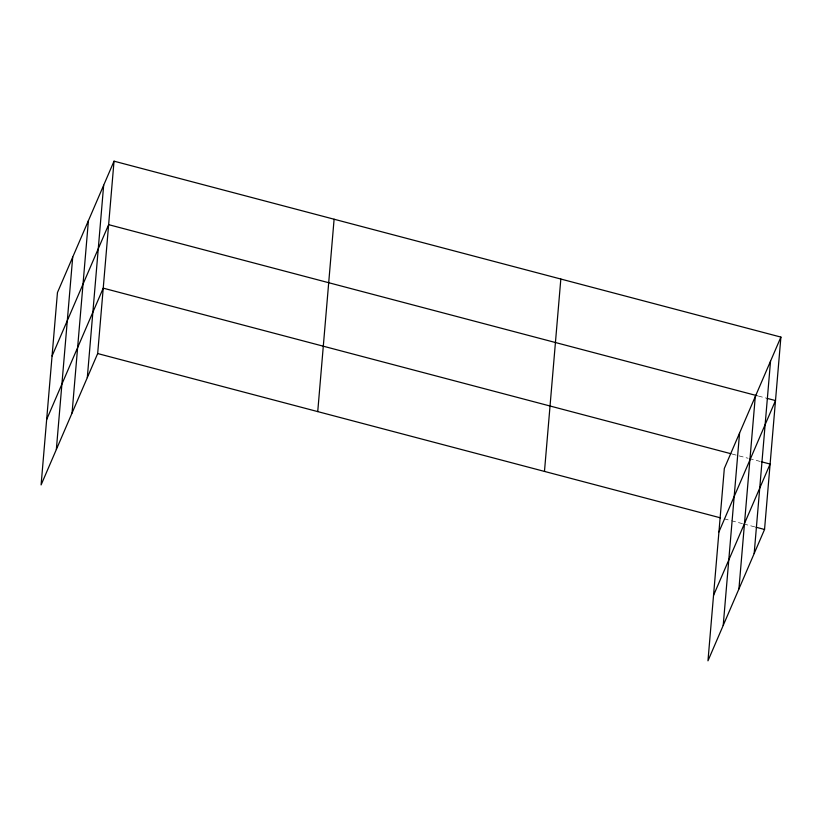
<?xml version="1.0" encoding="UTF-8"?>
<svg xmlns="http://www.w3.org/2000/svg" width="822" height="822" viewBox="0 0 822 822"><rect width="100%" height="100%" fill="white"/><g stroke="black" fill="none" stroke-linecap="round" stroke-linejoin="round"><path stroke-width="0.62" stroke-dasharray="4.11 3.08" d="M758.387 396.06L765.724 397.992M732.197 454.063L748.092 458.255M749.315 458.573L760.319 461.481M724.192 518.826L730.306 520.439M731.529 520.758L742.533 523.665M743.756 523.984L754.76 526.881"/><path stroke-width="1.23" d="M56.348 449.5L72.706 257.132M72.059 413.024L88.416 220.645M87.307 377.617L103.664 185.238M114.032 161.174L57.458 292.529L41.1 484.908L97.674 353.552L114.032 161.174L780.9 337.092L764.542 529.471L707.968 660.826L724.326 468.448L780.9 337.092M317.734 411.606L334.102 219.227M544.472 471.417L560.83 279.038M723.216 625.419L739.574 433.04M738.927 588.932L755.284 396.553M754.175 553.525L770.533 361.146M52.063 356.018L108.638 224.663L757.165 395.731M46.659 419.508L103.233 288.152L730.974 453.734M718.931 531.926L775.506 400.571L766.947 398.321M713.527 595.416L770.101 464.06L761.542 461.8M97.674 353.552L720.524 517.86M755.983 527.21L764.542 529.471"/></g></svg>
